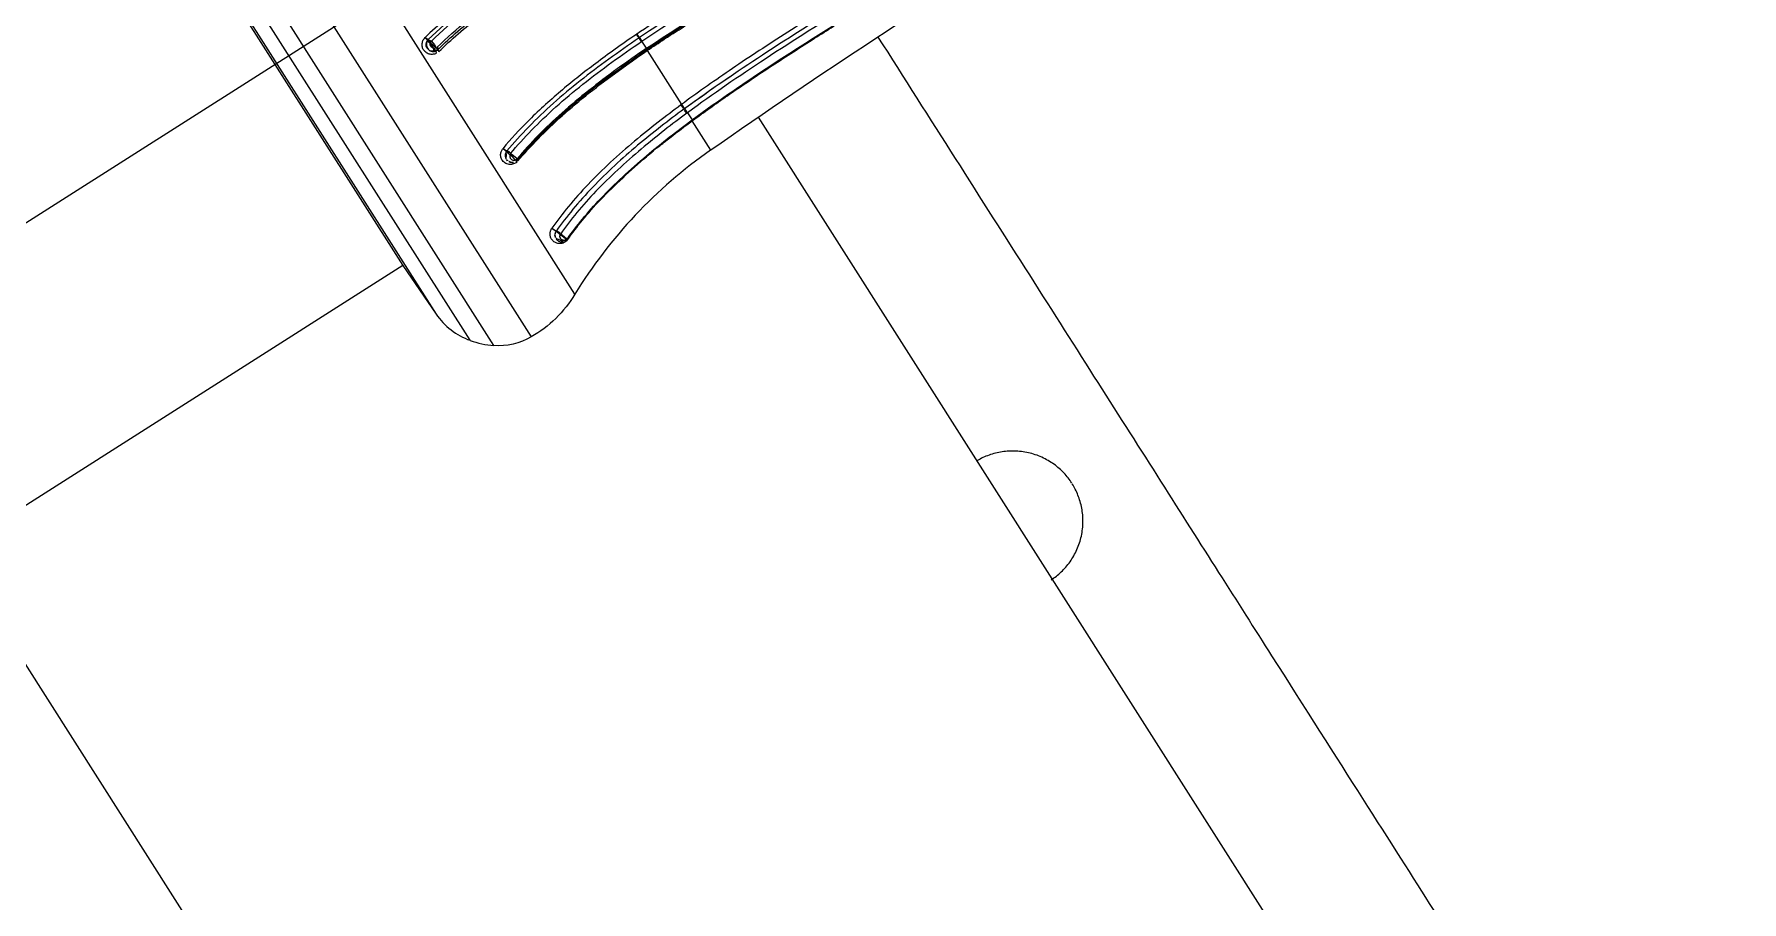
# Model space of a CAD drawing. Header units: millimetres. Extents: x 1145859089 to 1147511753, y -1047484727 to -1047247487.
# Drawn here: x 1146328315.8 to 1146328437.5, y -1047438989.7 to -1047438927.9 of the extents above; entities that cross this region are included whole.
import ezdxf
from ezdxf.xclip import XClip

# ---------------------------------------------------------------- set-up
doc = ezdxf.new("R2010")
doc.units = ezdxf.units.MM
doc.header["$LTSCALE"] = 100
doc.header["$MEASUREMENT"] = 0
doc.header["$XCLIPFRAME"] = 2
doc.linetypes.add('CENTERX2', pattern=[4, 2.5, -0.5, 0.5, -0.5])
doc.linetypes.add('단지배치도$0$CENTER', pattern=[31, 30, -0.5, 0, -0.5])
doc.layers.get('0').update_dxf_attribs({"linetype": 'CONTINUOUS'})
for name, color, linetype in [('L-지중매입', 3, 'CENTERX2'), ('XREF', 135, 'CONTINUOUS'), ('단지배치도$0$W240910', 135, 'CONTINUOUS')]:
    doc.layers.add(name, color=color, linetype=linetype)

# ---------------------------------------------------------------- blocks, each defined once
blk = doc.blocks.new('단지배치도$0$zw$9902')
at = {"layer": '단지배치도$0$W240910', "linetype": '단지배치도$0$CENTER', "ltscale": 20}
blk.add_line((59428.18, -67707.75), (59826.42, -67454.4), dxfattribs=at)
at = {"layer": '단지배치도$0$W240910', "linetype": '단지배치도$0$CENTER', "ltscale": 50}
blk.add_line((59583, -67511.43), (59911.68, -68028.08), dxfattribs=at)
at = {"layer": '단지배치도$0$W240910', "linetype": 'ByBlock', "ltscale": 20}
for p, q in [((59680.7, -67577.08), (59653.55, -67534.4)), ((59649.46, -67535.93), (59677.59, -67580.13)), ((59647.78, -67538.09), (59674.91, -67580.74)), ((59673.24, -67580.37), (59647.41, -67539.76)), ((59648.07, -67542.76), (59670.81, -67578.5)), ((59650.19, -67546.36), (59668.44, -67575.05)), ((59685.11, -67558.55), (59685.09, -67558.57)), ((59685.3, -67558.8), (59685.27, -67558.82)), ((59685.48, -67559.05), (59685.45, -67559.08)), ((59685.81, -67559.56), (59685.48, -67559.05)), ((59685.78, -67559.58), (59685.79, -67559.58)), ((59685.81, -67559.56), (59685.79, -67559.58)), ((59685.85, -67559.64), (59685.82, -67559.63)), ((59685.85, -67559.64), (59685.85, -67559.64)), ((59685.86, -67559.72), (59688.3, -67563.56)), ((59688.3, -67563.56), (59688.25, -67563.6)), ((59688.51, -67563.86), (59688.47, -67563.89)), ((59688.73, -67564.15), (59688.68, -67564.19)), ((59688.73, -67564.15), (59689.05, -67564.67)), ((59689.03, -67564.72), (59689.06, -67564.7)), ((59689.05, -67564.74), (59689.08, -67564.71)), ((59690.38, -67566.83), (59689.05, -67564.74)), ((59689.06, -67564.7), (59689.06, -67564.7)), ((59923.98, -67926.31), (59693.78, -67564.47)), ((59668.44, -67575.05), (59604.34, -67615.83)), ((59668.44, -67575.05), (59670.81, -67578.5))]:
    blk.add_line(p, q, dxfattribs=at)
at = {"layer": '단지배치도$0$W240910'}
for radius in [11431.38, 11931.38]:
    blk.add_arc((57394.29, -57699.4), radius, 251.62775, 321.418131, dxfattribs=at)
at = {"layer": '단지배치도$0$W240910', "linetype": 'ByBlock', "ltscale": 20}
for centre, radius, start, end in [((59982.35, -67985.17), 510.15, 118.5345, 124.9119), ((59670.6, -67559.28), 0.5, 134.2005, 314.2034), ((59683.28, -67561.2), 2.98, 32.8814, 32.9761), ((59683.39, -67561.13), 2.85, 32.7696, 32.867), ((59683.55, -67561.03), 2.67, 32.6542, 32.756), ((59683.74, -67560.91), 2.44, 32.5329, 32.6419), ((59683.92, -67560.79), 2.22, 32.2789, 32.3953), ((59684.09, -67560.69), 2.03, 32.2715, 32.3958), ((59684.25, -67560.58), 1.83, 32.1283, 32.2615), ((59684.42, -67560.48), 1.64, 31.9739, 32.1175), ((59679.65, -67563.5), 7.31, 32.5227, 32.6102), ((59683.71, -67560.91), 2.49, 32.3672, 32.5606), ((59684.57, -67560.39), 1.46, 31.8088, 31.9644), ((59684.71, -67560.29), 1.29, 31.6255, 31.7946), ((59684.85, -67560.21), 1.13, 31.4296, 31.6146), ((59684.98, -67560.13), 0.976, 31.2033, 31.4064), ((59685.1, -67560.06), 0.839, 30.789, 31.0143), ((59680.69, -67562.83), 6.07, 32.2986, 32.3354), ((59683.82, -67560.84), 2.36, 32.2911, 32.4188), ((59684.33, -67560.53), 1.77, 32.0033, 32.1467), ((59683.79, -67560.86), 2.4, 32.0078, 32.1091), ((59685.21, -67559.99), 0.708, 30.6754, 30.9265), ((59685.31, -67559.93), 0.593, 30.3614, 30.6435), ((59685.39, -67559.88), 0.492, 29.9895, 30.3065), ((59685.48, -67559.83), 0.396, 29.565, 29.9316), ((59685.55, -67559.79), 0.31, 29.0546, 29.4862), ((59685.61, -67559.76), 0.245, 28.4375, 28.9338), ((59685.65, -67559.74), 0.201, 28.0189, 28.568), ((59684.31, -67560.54), 1.79, 31.8463, 31.9796), ((59684.82, -67560.23), 1.19, 31.4339, 31.6103), ((59684.63, -67560.34), 1.41, 31.6326, 31.7874), ((59684.39, -67560.49), 1.7, 31.6686, 31.8013), ((59684.95, -67560.14), 1.03, 31.2118, 31.4046), ((59685.7, -67559.71), 0.136, 26.7555, 27.4814), ((59685.75, -67559.68), 0.0808, 25.5398, 26.6249), ((59685.77, -67559.67), 0.0669, 24.3992, 25.5138), ((59685.72, -67559.7), 0.123, 24.2316, 24.7359), ((59685.8, -67559.66), 0.0248, 18.5156, 20.6959), ((59685.82, -67559.65), 0.00666, 5.7234, 13.4754), ((59685.82, -67559.65), 0.00501, 355.3066, 5.1881), ((59685.22, -67559.99), 0.726, 30.8633, 31.1079), ((59685.08, -67560.06), 0.878, 30.9675, 31.1828), ((59685.65, -67559.73), 0.221, 28.963, 29.5157), ((59685.59, -67559.77), 0.294, 29.5227, 29.9759), ((59685.51, -67559.81), 0.382, 30.0184, 30.4002), ((59685.43, -67559.86), 0.481, 30.4065, 30.731), ((59685.33, -67559.92), 0.597, 30.5637, 30.8452), ((59685.85, -67559.64), 0.00177, 7.1185, 23.7682), ((59685.84, -67559.64), 0.00584, 16.7344, 23.6638), ((59685.84, -67559.64), 0.0137, 21.091, 24.9121), ((59685.82, -67559.64), 0.0269, 23.9724, 26.3173), ((59685.81, -67559.65), 0.0471, 25.5629, 27.1648), ((59685.78, -67559.67), 0.0756, 26.9693, 28.1173), ((59685.75, -67559.68), 0.113, 28.0353, 28.9107), ((59685.7, -67559.71), 0.162, 28.5464, 29.2287), ((59685.85, -67559.64), 0.000398, 339.0916, 29.6911), ((59689.06, -67564.7), 0.000218, 69.4461, 99.7317), ((59689.06, -67564.7), 0.000524, 61.0331, 79.0318), ((59689.06, -67564.7), 0.00117, 60.3944, 70.3439), ((59689.06, -67564.7), 0.00239, 54.9696, 61.0781), ((59689.06, -67564.7), 0.00431, 56.183, 60.1646), ((59689.06, -67564.7), 0.00716, 51.0413, 53.8527), ((59689.06, -67564.71), 0.0113, 51.6597, 53.7177), ((59689.05, -67564.71), 0.0166, 48.1311, 49.7166), ((59689.05, -67564.72), 0.0231, 49.1951, 50.4407), ((59689.05, -67564.72), 0.0317, 47.4817, 48.4942), ((59689.04, -67564.73), 0.0421, 47.2207, 48.0529), ((59689.03, -67564.74), 0.0539, 46.1497, 46.8506), ((59689.02, -67564.75), 0.0684, 46.007, 46.6022), ((59689.01, -67564.76), 0.0857, 45.7019, 46.2173), ((59689, -67564.77), 0.104, 45.0763, 45.5227), ((59688.98, -67564.79), 0.128, 44.8684, 45.2597), ((59688.96, -67564.81), 0.149, 44.3402, 44.6891), ((59688.95, -67564.82), 0.175, 44.1936, 44.5115), ((59688.92, -67564.85), 0.21, 44.3017, 44.5783), ((59688.89, -67564.88), 0.256, 43.335, 43.5701), ((59688.88, -67564.89), 0.273, 43.6559, 43.8917), ((59688.87, -67564.89), 0.274, 43.2763, 43.5297), ((59688.8, -67564.97), 0.381, 43.2993, 43.4741), ((59688.31, -67565.43), 1.05, 43.1194, 43.1781), ((59688.8, -67564.97), 0.38, 42.9006, 43.1232), ((59688.77, -67564.99), 0.419, 42.3067, 42.637), ((59688.13, -67565.58), 1.29, 42.554, 42.6979), ((59710.08, -67595.09), 34.46, 124.8859, 148.4947), ((59675.5, -67574.1), 6.67, 250.2206, 264.9706)]:
    blk.add_arc(centre, radius, start, end, dxfattribs=at)
for points, degree in [([(59735.29, -67531.71), (59733.56, -67532.66), (59729.81, -67534.65), (59723.4, -67537.89), (59716.01, -67541.54), (59708.02, -67545.53), (59701.09, -67549.14), (59694.96, -67552.49), (59689.61, -67555.62), (59686.53, -67557.59), (59685.11, -67558.55)], 3), ([(59680.57, -67551.35), (59676.78, -67553.61), (59673.17, -67556.1), (59670.26, -67558.93)], 3), ([(59685.09, -67558.57), (59684.03, -67559.28), (59682.06, -67560.71), (59679.88, -67562.42), (59677.34, -67564.7), (59676.13, -67566.04), (59675.58, -67566.7)], 3), ([(59685.11, -67558.55), (59685.13, -67558.58), (59685.16, -67558.63), (59685.23, -67558.73), (59685.28, -67558.79), (59685.29, -67558.81), (59685.29, -67558.8)], 3), ([(59702.29, -67558.76), (59748.31, -67631.1), (59748.31, -67631.1)], 2), ([(59670.03, -67558.8), (59669.96, -67558.87), (59669.86, -67559.02), (59669.8, -67559.29), (59669.84, -67559.54), (59669.96, -67559.76), (59670.18, -67559.93), (59670.45, -67560.02), (59670.78, -67559.97), (59670.93, -67559.87), (59671, -67559.8)], 3), ([(59670.95, -67559.64), (59670.79, -67559.8), (59670.53, -67559.85), (59670.45, -67559.77)], 3), ([(59685.27, -67558.82), (59684.54, -67559.32), (59683.11, -67560.32), (59681.06, -67561.87), (59679.14, -67563.47), (59677.38, -67565.15), (59676.34, -67566.29), (59675.85, -67566.87)], 3), ([(59676.13, -67567.04), (59676.59, -67566.5), (59677.58, -67565.4), (59679.3, -67563.74), (59681.25, -67562.11), (59683.33, -67560.55), (59684.73, -67559.56), (59685.45, -67559.08)], 3), ([(59685.78, -67559.58), (59685.09, -67560.05), (59683.71, -67561.02), (59681.68, -67562.55), (59679.74, -67564.17), (59678.06, -67565.76), (59677.06, -67566.87), (59676.59, -67567.43)], 3), ([(59676.62, -67567.51), (59677.09, -67566.95), (59678.11, -67565.83), (59679.84, -67564.19), (59681.73, -67562.6), (59683.77, -67561.07), (59685.14, -67560.12), (59685.83, -67559.65)], 3), ([(59676.64, -67567.59), (59677.08, -67567.07), (59678.03, -67566.02), (59679.76, -67564.36), (59681.7, -67562.73), (59683.78, -67561.17), (59685.16, -67560.2), (59685.86, -67559.72)], 3), ([(59685.48, -67559.05), (59685.47, -67559.03), (59685.43, -67558.97), (59685.36, -67558.88), (59685.32, -67558.82), (59685.3, -67558.8), (59685.3, -67558.8)], 3), ([(59685.86, -67559.72), (59686.26, -67559.45), (59686.67, -67559.18), (59687.09, -67558.9)], 3), ([(59688.51, -67563.86), (59689.56, -67563.08), (59690.63, -67562.33), (59691.71, -67561.6)], 3), ([(59688.3, -67563.56), (59688.31, -67563.58), (59688.34, -67563.62), (59688.4, -67563.7), (59688.47, -67563.79), (59688.51, -67563.84), (59688.51, -67563.86), (59688.51, -67563.86)], 3), ([(59680.19, -67573.16), (59682.56, -67569.84), (59685.74, -67567.15), (59689.06, -67564.7)], 3), ([(59687.08, -67566.23), (59687.72, -67565.71), (59688.37, -67565.21), (59689.03, -67564.72)], 3), ([(59688.61, -67563.79), (59688.58, -67563.81), (59688.55, -67563.84), (59688.51, -67563.86)], 3), ([(59688.73, -67564.15), (59688.72, -67564.14), (59688.69, -67564.1), (59688.62, -67564.02), (59688.56, -67563.93), (59688.52, -67563.87), (59688.51, -67563.86), (59688.51, -67563.86)], 3), ([(59689.05, -67564.74), (59689.04, -67564.73), (59689.03, -67564.72), (59689.03, -67564.72)], 3), ([(59675.58, -67566.7), (59675.55, -67566.73), (59675.51, -67566.79), (59675.46, -67566.89), (59675.42, -67567.01), (59675.41, -67567.13), (59675.41, -67567.25), (59675.44, -67567.38), (59675.5, -67567.51), (59675.59, -67567.63), (59675.71, -67567.73), (59675.86, -67567.81), (59676.03, -67567.85), (59676.19, -67567.84), (59676.33, -67567.81), (59676.46, -67567.75), (59676.56, -67567.68), (59676.62, -67567.62), (59676.64, -67567.59)], 3), ([(59675.58, -67566.7), (59675.59, -67566.72), (59675.64, -67566.77), (59675.73, -67566.84), (59675.81, -67566.88), (59675.84, -67566.88), (59675.85, -67566.87)], 3), ([(59675.85, -67566.87), (59675.86, -67566.86), (59675.89, -67566.86), (59675.97, -67566.9), (59676.06, -67566.97), (59676.11, -67567.02), (59676.13, -67567.04)], 3), ([(59676.2, -67567.69), (59676.05, -67567.68), (59675.89, -67567.6), (59675.81, -67567.45)], 3), ([(59676.59, -67567.54), (59676.52, -67567.62), (59676.42, -67567.67), (59676.32, -67567.69)], 3), ([(59676.59, -67567.43), (59676.61, -67567.47), (59676.61, -67567.47), (59676.6, -67567.47)], 3), ([(59676.62, -67567.51), (59676.63, -67567.5), (59676.62, -67567.47), (59676.59, -67567.43)], 3), ([(59676.62, -67567.51), (59676.61, -67567.52), (59676.6, -67567.53), (59676.59, -67567.54)], 3), ([(59676.64, -67567.59), (59676.62, -67567.55), (59676.61, -67567.53), (59676.62, -67567.51)], 3), ([(59680.23, -67573.1), (59680.61, -67572.57), (59681.01, -67572.05), (59681.43, -67571.55)], 3), ([(59681.31, -67571.7), (59681.25, -67571.77), (59681.19, -67571.84), (59681.13, -67571.92)], 3), ([(59679.06, -67572.38), (59679.08, -67572.39), (59679.11, -67572.43), (59679.19, -67572.49), (59679.28, -67572.55), (59679.35, -67572.58), (59679.37, -67572.58), (59679.37, -67572.58)], 3), ([(59679.28, -67572.9), (59679.28, -67572.88), (59679.28, -67572.86), (59679.28, -67572.83)], 3), ([(59679.29, -67572.92), (59679.29, -67572.92), (59679.29, -67572.92), (59679.28, -67572.92)], 3), ([(59679.29, -67572.92), (59679.29, -67572.96), (59679.3, -67572.97), (59679.3, -67572.98)], 3), ([(59679.29, -67572.94), (59679.29, -67572.98), (59679.3, -67573.01), (59679.33, -67573.08)], 3), ([(59679.38, -67572.58), (59679.38, -67572.57), (59679.4, -67572.57), (59679.47, -67572.61), (59679.56, -67572.66), (59679.64, -67572.72), (59679.67, -67572.76), (59679.69, -67572.78)], 3), ([(59679.55, -67573.31), (59679.56, -67573.32), (59679.58, -67573.32), (59679.59, -67573.33)], 3), ([(59679.69, -67572.78), (59679.68, -67572.79), (59679.66, -67572.81), (59679.65, -67572.86), (59679.64, -67572.9), (59679.63, -67572.94), (59679.63, -67572.96), (59679.63, -67572.99), (59679.63, -67573.01), (59679.64, -67573.03), (59679.65, -67573.03), (59679.66, -67573.04), (59679.67, -67573.04), (59679.68, -67573.05), (59679.68, -67573.07), (59679.68, -67573.09), (59679.68, -67573.11), (59679.68, -67573.13), (59679.69, -67573.15), (59679.7, -67573.16), (59679.72, -67573.17), (59679.74, -67573.18), (59679.76, -67573.2), (59679.78, -67573.21), (59679.81, -67573.23), (59679.84, -67573.24), (59679.88, -67573.25), (59679.92, -67573.25), (59679.97, -67573.25), (59680.02, -67573.24), (59680.07, -67573.22), (59680.11, -67573.2), (59680.15, -67573.17), (59680.17, -67573.14), (59680.18, -67573.13)], 3), ([(59679.9, -67573.35), (59679.82, -67573.36), (59679.75, -67573.38), (59679.65, -67573.36)], 3), ([(59679.8, -67573.36), (59679.81, -67573.36), (59679.82, -67573.36), (59679.82, -67573.36)], 3), ([(59680.09, -67573.26), (59680.04, -67573.3), (59680.04, -67573.3), (59680.04, -67573.3)], 3), ([(59680.16, -67573.19), (59680.13, -67573.23), (59680.09, -67573.27), (59680.09, -67573.26)], 3), ([(59680.19, -67573.16), (59680.18, -67573.17), (59680.17, -67573.18), (59680.16, -67573.19)], 3), ([(59680.18, -67573.13), (59680.19, -67573.14), (59680.19, -67573.15), (59680.19, -67573.16)], 3), ([(59680.2, -67573.18), (59680.19, -67573.17), (59680.19, -67573.16), (59680.19, -67573.16)], 3), ([(59680.7, -67577.08), (59679.94, -67578.34), (59678.86, -67579.4), (59677.59, -67580.13)], 3), ([(59670.81, -67578.5), (59671.4, -67579.36), (59672.27, -67580.02), (59673.24, -67580.37)], 3), ([(59677.59, -67580.13), (59676.79, -67580.61), (59675.84, -67580.83), (59674.91, -67580.74)], 3)]:
    blk.add_open_spline(points, degree=degree, dxfattribs=at)
for points, knots in [([(59735.44, -67532.02), (59731.4, -67534.24), (59722.96, -67538.51), (59710.11, -67544.8), (59697.4, -67551.41), (59689.16, -67556.18), (59685.3, -67558.8)], [0.177706, 0.177706, 0.177706, 0.177706, 3.997519, 7.995035, 11.992552, 15.822247, 15.822247, 15.822247, 15.822247]), ([(59685.48, -67559.05), (59687.34, -67557.79), (59691.32, -67555.3), (59699.63, -67550.58), (59708.3, -67546.11), (59717.04, -67541.78), (59725.45, -67537.64), (59731.66, -67534.49), (59735.6, -67532.32)], [0, 0, 0, 0, 0.118742, 0.247492, 0.504992, 0.633742, 0.762492, 1, 1, 1, 1]), ([(59685.81, -67559.56), (59688.76, -67557.57), (59694.35, -67554.22), (59704.75, -67548.57), (59718.5, -67541.69), (59729.68, -67536.25), (59735.93, -67532.83)], [0, 0, 0, 0, 0.01068308, 0.01958029, 0.0355817, 0.05692962, 0.05692962, 0.05692962, 0.05692962]), ([(59685.85, -67559.64), (59689.67, -67557.04), (59697.86, -67552.29), (59710.55, -67545.7), (59723.41, -67539.4), (59731.88, -67535.12), (59735.96, -67532.88)], [0.123852, 0.123852, 0.123852, 0.123852, 3.009708, 6.019416, 9.029124, 11.91377, 11.91377, 11.91377, 11.91377]), ([(59736.98, -67534.36), (59735.07, -67535.48), (59731.02, -67537.83), (59723.88, -67541.85), (59716.77, -67545.9), (59710.5, -67549.52), (59704.93, -67552.81), (59699.95, -67555.83), (59695.52, -67558.61), (59691.61, -67561.19), (59689.35, -67562.79), (59688.3, -67563.56)], [0, 0, 0, 0, 0.111111, 0.222222, 0.333333, 0.444444, 0.555556, 0.666667, 0.777778, 0.888889, 1, 1, 1, 1]), ([(59737.32, -67535.02), (59735.55, -67536.06), (59731.67, -67538.3), (59725.64, -67541.71), (59719.28, -67545.3), (59712.95, -67548.95), (59706.65, -67552.63), (59700.41, -67556.39), (59694.4, -67560.19), (59690.53, -67562.82), (59688.73, -67564.15)], [0, 0, 0, 0, 0.108757, 0.237507, 0.366257, 0.495006, 0.623756, 0.752506, 0.881256, 1, 1, 1, 1]), ([(59689.05, -67564.67), (59690.95, -67563.26), (59694.87, -67560.6), (59700.86, -67556.82), (59706.92, -67553.17), (59712.02, -67550.19), (59717.13, -67547.24), (59722.26, -67544.31), (59729.47, -67540.25), (59734.6, -67537.32), (59737.65, -67535.53)], [0, 0, 0, 0, 0.00709361, 0.01418546, 0.02127666, 0.02836776, 0.03191298, 0.03900348, 0.04609359, 0.0567277, 0.0567277, 0.0567277, 0.0567277]), ([(59689.06, -67564.7), (59689.82, -67564.14), (59690.59, -67563.59), (59694.7, -67560.73), (59699.42, -67557.71), (59709.01, -67551.98), (59712.29, -67550.07), (59720.85, -67545.13), (59726.81, -67541.79), (59733.62, -67537.9), (59735.65, -67536.73), (59737.66, -67535.55)], [0, 0, 0, 0, 0.079666, 0.079666, 0.421851, 0.421851, 0.597487, 0.597487, 0.879584, 0.879584, 1, 1, 1, 1]), ([(59680.42, -67551.17), (59679.75, -67551.57), (59678.44, -67552.37), (59676.54, -67553.61), (59674.74, -67554.87), (59673.03, -67556.16), (59671.45, -67557.48), (59670.49, -67558.36), (59670.03, -67558.8)], [0, 0, 0, 0, 0.166667, 0.333333, 0.5, 0.666667, 0.833333, 1, 1, 1, 1]), ([(59680.7, -67551.54), (59678.82, -67552.66), (59675.15, -67555.01), (59671.92, -67557.65), (59670.48, -67559.05)], [0, 0, 0, 0, 0.500014, 1, 1, 1, 1]), ([(59670.9, -67559.49), (59671.58, -67558.82), (59673.07, -67557.49), (59676.37, -67554.94), (59679.13, -67553.18), (59681, -67552.06)], [0, 0, 0, 0, 0.237515, 0.495013, 1, 1, 1, 1]), ([(59670.95, -67559.64), (59671.4, -67559.2), (59672.35, -67558.34), (59673.88, -67557.07), (59675.53, -67555.82), (59677.29, -67554.59), (59679.14, -67553.38), (59680.42, -67552.6), (59681.07, -67552.21)], [0, 0, 0, 0, 0.1666667, 0.3333333, 0.5, 0.6666667, 0.8333333, 1, 1, 1, 1]), ([(59671, -67559.8), (59671.89, -67558.94), (59673.83, -67557.25), (59677.19, -67554.81), (59679.79, -67553.16), (59681.16, -67552.34)], [0, 0, 0, 0, 0.333333, 0.666667, 1, 1, 1, 1]), ([(59688.61, -67563.79), (59690.39, -67562.48), (59694.24, -67559.87), (59699.84, -67556.32), (59703.64, -67554.03), (59705.35, -67553)], [44.782003, 44.782003, 44.782003, 44.782003, 52.61527, 61.261827, 68.359658, 68.359658, 68.359658, 68.359658]), ([(59687.09, -67558.9), (59688.17, -67558.2), (59689.38, -67557.43), (59690.66, -67556.65), (59690.74, -67556.61)], [0.03516144, 0.03516144, 0.03516144, 0.03516144, 0.125, 0.13041294, 0.13041294, 0.13041294, 0.13041294]), ([(59689.08, -67564.71), (59689.9, -67564.11), (59691.71, -67562.82), (59694.56, -67560.91), (59697.49, -67559.02), (59699.41, -67557.81), (59700.32, -67557.25)], [0, 0, 0, 0, 0.053743, 0.1174933, 0.1812436, 0.2378178, 0.2378178, 0.2378178, 0.2378178]), ([(59685.09, -67558.57), (59685.12, -67558.62), (59685.21, -67558.76), (59685.26, -67558.82), (59685.27, -67558.82)], [4.10048, 4.10048, 4.10048, 4.10048, 11.954671, 19.809399, 19.809399, 19.809399, 19.809399]), ([(59670.03, -67558.8), (59670.05, -67558.82), (59670.09, -67558.87), (59670.16, -67558.92), (59670.22, -67558.94), (59670.25, -67558.93), (59670.26, -67558.93)], [0, 0, 0, 0, 0.202316, 0.499974, 0.797632, 1, 1, 1, 1]), ([(59670.95, -67559.64), (59670.82, -67559.77), (59670.59, -67559.85), (59670.16, -67559.63), (59670.08, -67559.37), (59670.16, -67559.07), (59670.2, -67558.98), (59670.26, -67558.93)], [0, 0, 0, 0, 0.436006, 0.436006, 0.865969, 0.865969, 1, 1, 1, 1]), ([(59670.48, -67559.05), (59670.42, -67559.07), (59670.24, -67559.04), (59670.23, -67558.96), (59670.26, -67558.93)], [0, 0, 0, 0, 0.0002153058, 0.0004289318, 0.0004289318, 0.0004289318, 0.0004289318]), ([(59670.48, -67559.05), (59670.45, -67559.08), (59670.41, -67559.14), (59670.39, -67559.26), (59670.41, -67559.38), (59670.48, -67559.5), (59670.61, -67559.57), (59670.77, -67559.57), (59670.86, -67559.52), (59670.9, -67559.49)], [0, 0, 0, 0, 0.142857, 0.285714, 0.428571, 0.571429, 0.714286, 0.857143, 1, 1, 1, 1]), ([(59670.9, -67559.49), (59670.91, -67559.49), (59670.91, -67559.5), (59670.94, -67559.55), (59670.96, -67559.59), (59670.96, -67559.63), (59670.96, -67559.63), (59670.95, -67559.64)], [0, 0, 0, 0, 0.084738, 0.084738, 0.675047, 0.675047, 1, 1, 1, 1]), ([(59671, -67559.8), (59670.99, -67559.77), (59670.96, -67559.73), (59670.94, -67559.68), (59670.95, -67559.65), (59670.95, -67559.65)], [0, 0, 0, 0, 0.333333, 0.666667, 1, 1, 1, 1]), ([(59685.45, -67559.08), (59685.41, -67559.03), (59685.32, -67558.89), (59685.27, -67558.82), (59685.27, -67558.82)], [2.801602, 2.801602, 2.801602, 2.801602, 8.174713, 13.548956, 13.548956, 13.548956, 13.548956]), ([(59685.86, -67559.72), (59685.85, -67559.71), (59685.84, -67559.68), (59685.83, -67559.66), (59685.83, -67559.65), (59685.83, -67559.65)], [0, 0, 0, 0, 0.333333, 0.666667, 1, 1, 1, 1]), ([(59688.25, -67563.6), (59687.73, -67563.99), (59686.64, -67564.81), (59684.95, -67566.16), (59683.23, -67567.67), (59681.61, -67569.26), (59680.21, -67570.84), (59679.42, -67571.87), (59679.06, -67572.38)], [0, 0, 0, 0, 0.166667, 0.333333, 0.5, 0.666667, 0.833333, 1, 1, 1, 1]), ([(59688.25, -67563.6), (59688.28, -67563.64), (59688.4, -67563.79), (59688.47, -67563.89), (59688.47, -67563.89)], [2.12087, 2.12087, 2.12087, 2.12087, 6.933731, 11.74653, 11.74653, 11.74653, 11.74653]), ([(59688.47, -67563.89), (59687.93, -67564.29), (59686.84, -67565.12), (59685.16, -67566.46), (59683.53, -67567.89), (59681.95, -67569.45), (59680.52, -67571.04), (59679.74, -67572.07), (59679.38, -67572.58)], [0, 0, 0, 0, 0.166667, 0.333333, 0.5, 0.666667, 0.833333, 1, 1, 1, 1]), ([(59688.68, -67564.19), (59688.16, -67564.57), (59687.09, -67565.38), (59685.44, -67566.72), (59683.74, -67568.2), (59682.16, -67569.75), (59680.81, -67571.27), (59680.04, -67572.28), (59679.69, -67572.78)], [0, 0, 0, 0, 0.166667, 0.333333, 0.5, 0.666667, 0.833333, 1, 1, 1, 1]), ([(59680.18, -67573.13), (59680.49, -67572.68), (59681.2, -67571.75), (59682.5, -67570.27), (59684.09, -67568.7), (59685.8, -67567.2), (59687.46, -67565.86), (59688.53, -67565.05), (59689.05, -67564.67)], [0, 0, 0, 0, 0.166667, 0.333333, 0.5, 0.666667, 0.833333, 1, 1, 1, 1]), ([(59686.64, -67566.59), (59686.92, -67566.37), (59687.75, -67565.71), (59688.54, -67565.11), (59689.05, -67564.74)], [0.74894, 0.74894, 0.74894, 0.74894, 0.8333333, 1, 1, 1, 1]), ([(59688.68, -67564.19), (59688.65, -67564.15), (59688.54, -67564), (59688.47, -67563.9), (59688.47, -67563.89)], [2.232891, 2.232891, 2.232891, 2.232891, 7.283615, 12.333504, 12.333504, 12.333504, 12.333504]), ([(59689.05, -67564.67), (59689.06, -67564.67), (59689.06, -67564.68), (59689.06, -67564.69), (59689.06, -67564.7), (59689.06, -67564.7)], [0, 0, 0, 0, 0.333333, 0.666667, 1, 1, 1, 1]), ([(59687.49, -67565.89), (59687.21, -67566.11), (59686.34, -67566.8), (59685.5, -67567.51), (59684.93, -67568)], [2.309945, 2.309945, 2.309945, 2.309945, 2.640437, 3.349882, 3.349882, 3.349882, 3.349882]), ([(59687.49, -67565.89), (59687.4, -67565.96), (59686.88, -67566.37), (59686.25, -67566.88), (59685.48, -67567.53), (59685.15, -67567.81), (59684.93, -67568)], [0.1669364, 0.1669364, 0.1669364, 0.1669364, 0.1937352, 0.3254418, 0.3594494, 0.4247204, 0.4247204, 0.4247204, 0.4247204]), ([(59675.81, -67567.45), (59675.79, -67567.43), (59675.76, -67567.37), (59675.74, -67567.27), (59675.73, -67567.16), (59675.75, -67567.06), (59675.79, -67566.96), (59675.83, -67566.9), (59675.85, -67566.87)], [0.5881724, 0.5881724, 0.5881724, 0.5881724, 0.6428571, 0.7142857, 0.7857143, 0.8571429, 0.9285714, 1, 1, 1, 1]), ([(59676.59, -67567.43), (59676.57, -67567.45), (59676.54, -67567.47), (59676.49, -67567.51), (59676.42, -67567.53), (59676.35, -67567.54), (59676.27, -67567.53), (59676.19, -67567.49), (59676.14, -67567.44), (59676.09, -67567.38), (59676.07, -67567.32), (59676.06, -67567.26), (59676.06, -67567.19), (59676.07, -67567.14), (59676.1, -67567.09), (59676.12, -67567.06), (59676.13, -67567.04)], [0, 0, 0, 0, 0.071429, 0.142857, 0.214286, 0.285714, 0.357143, 0.428571, 0.5, 0.571429, 0.642857, 0.714286, 0.785714, 0.857143, 0.928571, 1, 1, 1, 1]), ([(59680.2, -67573.18), (59680.51, -67572.73), (59681.22, -67571.81), (59682.49, -67570.34), (59684.09, -67568.81), (59685.4, -67567.62), (59686.13, -67567.01), (59686.3, -67566.87)], [0, 0, 0, 0, 0.1666667, 0.3333333, 0.5, 0.6666667, 0.7152602, 0.7152602, 0.7152602, 0.7152602]), ([(59686.54, -67566.65), (59686.57, -67566.62), (59686.61, -67566.59), (59686.65, -67566.56), (59686.66, -67566.55)], [1.4527791, 1.4527791, 1.4527791, 1.4527791, 2.2240759, 2.3878722, 2.3878722, 2.3878722, 2.3878722]), ([(59675.91, -67567.58), (59675.91, -67567.57), (59675.87, -67567.54), (59675.84, -67567.5), (59675.81, -67567.46), (59675.81, -67567.45)], [0.4858037, 0.4858037, 0.4858037, 0.4858037, 0.5, 0.5714286, 0.5881216, 0.5881216, 0.5881216, 0.5881216]), ([(59676.2, -67567.69), (59676.17, -67567.69), (59676.09, -67567.68), (59676.02, -67567.64), (59675.98, -67567.62), (59675.97, -67567.62)], [0.2973047, 0.2973047, 0.2973047, 0.2973047, 0.3571429, 0.4285714, 0.4432667, 0.4432667, 0.4432667, 0.4432667]), ([(59676.32, -67567.69), (59676.28, -67567.69), (59676.25, -67567.69), (59676.21, -67567.69), (59676.2, -67567.69)], [0.2281398, 0.2281398, 0.2281398, 0.2281398, 0.28571429, 0.29730471, 0.29730471, 0.29730471, 0.29730471]), ([(59676.59, -67567.43), (59676.59, -67567.45), (59676.59, -67567.46), (59676.6, -67567.47), (59676.6, -67567.47)], [0.13022706, 0.13022706, 0.13022706, 0.13022706, 0.17644401, 0.21354705, 0.21354705, 0.21354705, 0.21354705]), ([(59681.31, -67571.7), (59681.28, -67571.73), (59681.22, -67571.81), (59681.16, -67571.88), (59681.13, -67571.92)], [0.83304643, 0.83304643, 0.83304643, 0.83304643, 0.84411263, 0.85565068, 0.85565068, 0.85565068, 0.85565068]), ([(59679.06, -67572.38), (59679.05, -67572.4), (59679.02, -67572.45), (59678.98, -67572.53), (59678.95, -67572.62), (59678.93, -67572.72), (59678.93, -67572.83), (59678.94, -67572.93), (59678.97, -67573.03), (59679.02, -67573.13), (59679.08, -67573.22), (59679.16, -67573.31), (59679.26, -67573.38), (59679.37, -67573.43), (59679.48, -67573.47), (59679.58, -67573.48), (59679.68, -67573.48), (59679.77, -67573.46), (59679.86, -67573.44), (59679.94, -67573.41), (59680.01, -67573.36), (59680.09, -67573.31), (59680.15, -67573.24), (59680.18, -67573.2), (59680.2, -67573.18)], [0, 0, 0, 0, 0.045455, 0.090909, 0.136364, 0.181818, 0.227273, 0.272727, 0.318182, 0.363636, 0.409091, 0.454545, 0.5, 0.545455, 0.590909, 0.636364, 0.681818, 0.727273, 0.772727, 0.818182, 0.863636, 0.909091, 0.954545, 1, 1, 1, 1]), ([(59679.28, -67572.83), (59679.29, -67572.8), (59679.3, -67572.74), (59679.33, -67572.65), (59679.36, -67572.6), (59679.38, -67572.58)], [0.8010672, 0.8010672, 0.8010672, 0.8010672, 0.8666667, 0.9333333, 1, 1, 1, 1]), ([(59679.3, -67572.98), (59679.31, -67573.01), (59679.32, -67573.04), (59679.33, -67573.07), (59679.34, -67573.08)], [0.9734552, 0.9734552, 0.9734552, 0.9734552, 1.1595777, 1.2248043, 1.2248043, 1.2248043, 1.2248043]), ([(59679.9, -67573.35), (59679.9, -67573.36), (59679.85, -67573.36), (59679.77, -67573.37), (59679.66, -67573.36), (59679.54, -67573.31), (59679.43, -67573.23), (59679.37, -67573.15), (59679.34, -67573.1), (59679.34, -67573.08)], [0.2460877, 0.2460877, 0.2460877, 0.2460877, 0.2666667, 0.3333333, 0.4, 0.4666667, 0.5333333, 0.6, 0.6378584, 0.6378584, 0.6378584, 0.6378584]), ([(59679.78, -67573.37), (59679.8, -67573.37), (59679.83, -67573.37), (59679.86, -67573.36), (59679.88, -67573.36)], [1.3868743, 1.3868743, 1.3868743, 1.3868743, 1.5925598, 1.7821231, 1.7821231, 1.7821231, 1.7821231]), ([(59679.82, -67573.36), (59679.83, -67573.36), (59679.84, -67573.36), (59679.85, -67573.36), (59679.9, -67573.35)], [2.5986181, 2.5986181, 2.5986181, 2.5986181, 2.6333457, 2.7136184, 2.7136184, 2.7136184, 2.7136184]), ([(59680.04, -67573.3), (59680.02, -67573.31), (59679.98, -67573.33), (59679.93, -67573.35), (59679.9, -67573.35)], [0.14907119, 0.14907119, 0.14907119, 0.14907119, 0.2, 0.24608775, 0.24608775, 0.24608775, 0.24608775]), ([(59680.16, -67573.19), (59680.15, -67573.2), (59680.12, -67573.24), (59680.08, -67573.27), (59680.05, -67573.29), (59680.05, -67573.29)], [0.0307517, 0.0307517, 0.0307517, 0.0307517, 0.0666667, 0.1333333, 0.1444732, 0.1444732, 0.1444732, 0.1444732])]:
    blk.add_open_spline(points, degree=3, knots=knots, dxfattribs=at)
for points, weights in [([(59716.1, -67590.54), (59713.45, -67586.45), (59709.28, -67588.99)], [1, 0.71618742785, 1]), ([(59714.64, -67597.43), (59718.73, -67594.74), (59716.13, -67590.6)], [1, 0.714986683677, 1])]:
    blk.add_rational_spline(points, weights, degree=2, dxfattribs=at)
blk = doc.blocks.new('단지배치도')
blk.add_blockref('단지배치도$0$zw$9902', (141034.19, 142437.16))

msp = doc.modelspace()

# ---------------------------------------------------------------- linework, layer by layer
at = {"layer": 'L-지중매입', "ltscale": 2}
msp.add_arc((1146292364.149594, -1047402174.186541, 0), 45716.750817, 303.4822833292, 333.0437788935, dxfattribs=at)

# ---------------------------------------------------------------- block references
at = {"layer": 'XREF'}
ref = msp.add_blockref('단지배치도', (1146127639.433663, -1047513806.462535), dxfattribs=at)
XClip(ref).set_block_clipping_path([(72982.4064819524, 34919.7593965298), (360382.4067475507, 255319.7593436697)])

doc.saveas('drawing.dxf')
